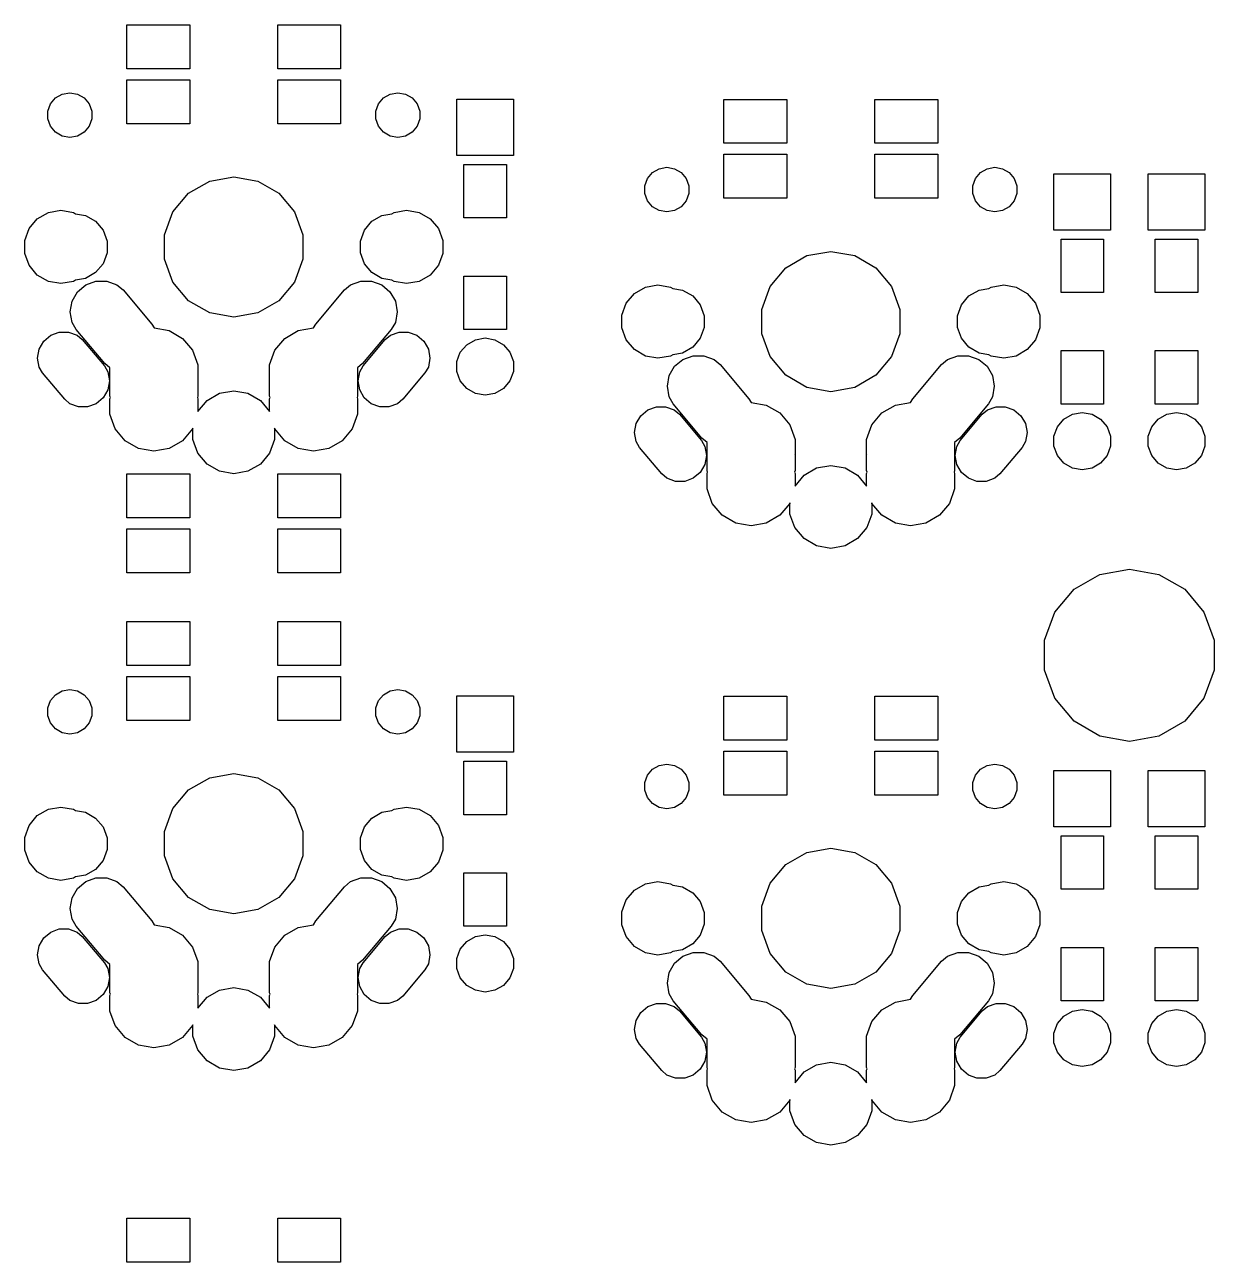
# Model space of a CAD drawing. Extents: x 61 to 194, y -144 to -63.
# Drawn here: x 120.35 to 158.2, y -102.33 to -62.92 of the extents above; entities that cross this region are included whole.
import ezdxf

# ---------------------------------------------------------------- set-up
doc = ezdxf.new("R2010")
doc.units = 0
doc.header["$MEASUREMENT"] = 0
doc.layers.add('BLACK', color=7, linetype='CONTINUOUS')

msp = doc.modelspace()

# ---------------------------------------------------------------- linework, layer by layer
at = {"layer": 'BLACK', "linetype": 'CONTINUOUS'}
for p, q in [((123.6, -64.325), (123.6, -62.925)), ((123.6, -62.925), (125.6, -62.925)), ((125.6, -62.925), (125.6, -64.325)), ((128.4, -64.325), (128.4, -62.925)), ((128.4, -62.925), (130.4, -62.925)), ((130.4, -62.925), (130.4, -64.325)), ((125.6, -64.325), (123.6, -64.325)), ((130.4, -64.325), (128.4, -64.325)), ((123.6, -66.075), (123.6, -64.675)), ((123.6, -64.675), (125.6, -64.675)), ((125.6, -64.675), (125.6, -66.075)), ((128.4, -66.075), (128.4, -64.675)), ((128.4, -64.675), (130.4, -64.675)), ((130.4, -64.675), (130.4, -66.075)), ((121.164, -65.4446), (121.323, -65.2555)), ((121.323, -65.2555), (121.537, -65.1321)), ((121.537, -65.1321), (121.78, -65.0892)), ((121.78, -65.0892), (122.023, -65.1321)), ((122.023, -65.1321), (122.237, -65.2555)), ((122.237, -65.2555), (122.396, -65.4446)), ((131.604, -65.4446), (131.763, -65.2555)), ((131.763, -65.2555), (131.977, -65.1321)), ((131.977, -65.1321), (132.22, -65.0892)), ((132.22, -65.0892), (132.463, -65.1321)), ((132.463, -65.1321), (132.677, -65.2555)), ((132.677, -65.2555), (132.836, -65.4446)), ((134.101, -67.0885), (134.101, -65.2915)), ((134.101, -65.2915), (135.898, -65.2915)), ((135.898, -65.2915), (135.898, -67.0885)), ((142.6, -66.7), (142.6, -65.3)), ((142.6, -65.3), (144.6, -65.3)), ((144.6, -65.3), (144.6, -66.7)), ((147.4, -66.7), (147.4, -65.3)), ((147.4, -65.3), (149.4, -65.3)), ((149.4, -65.3), (149.4, -66.7)), ((121.08, -65.6766), (121.164, -65.4446)), ((121.08, -65.9234), (121.08, -65.6766)), ((122.396, -65.4446), (122.48, -65.6766)), ((122.48, -65.6766), (122.48, -65.9234)), ((131.52, -65.6766), (131.604, -65.4446)), ((131.52, -65.9234), (131.52, -65.6766)), ((132.836, -65.4446), (132.92, -65.6766)), ((132.92, -65.6766), (132.92, -65.9234)), ((121.164, -66.1554), (121.08, -65.9234)), ((121.323, -66.3445), (121.164, -66.1554)), ((122.396, -66.1554), (122.237, -66.3445)), ((122.48, -65.9234), (122.396, -66.1554)), ((125.6, -66.075), (123.6, -66.075)), ((130.4, -66.075), (128.4, -66.075)), ((131.604, -66.1554), (131.52, -65.9234)), ((131.763, -66.3445), (131.604, -66.1554)), ((132.836, -66.1554), (132.677, -66.3445)), ((132.92, -65.9234), (132.836, -66.1554)), ((121.537, -66.4679), (121.323, -66.3445)), ((121.78, -66.5108), (121.537, -66.4679)), ((122.023, -66.4679), (121.78, -66.5108)), ((122.237, -66.3445), (122.023, -66.4679)), ((131.977, -66.4679), (131.763, -66.3445)), ((132.22, -66.5108), (131.977, -66.4679)), ((132.463, -66.4679), (132.22, -66.5108)), ((132.677, -66.3445), (132.463, -66.4679)), ((144.6, -66.7), (142.6, -66.7)), ((149.4, -66.7), (147.4, -66.7)), ((135.898, -67.0885), (134.101, -67.0885)), ((142.6, -68.45), (142.6, -67.05)), ((142.6, -67.05), (144.6, -67.05)), ((144.6, -67.05), (144.6, -68.45)), ((147.4, -68.45), (147.4, -67.05)), ((147.4, -67.05), (149.4, -67.05)), ((149.4, -67.05), (149.4, -68.45)), ((126.236, -67.9008), (127, -67.7661)), ((127, -67.7661), (127.764, -67.9008)), ((134.325, -69.075), (134.325, -67.375)), ((134.325, -67.375), (135.675, -67.375)), ((135.675, -67.375), (135.675, -69.075)), ((140.164, -67.8196), (140.323, -67.6305)), ((140.323, -67.6305), (140.537, -67.5071)), ((140.537, -67.5071), (140.78, -67.4642)), ((140.78, -67.4642), (141.023, -67.5071)), ((141.023, -67.5071), (141.237, -67.6305)), ((141.237, -67.6305), (141.396, -67.8196)), ((150.604, -67.8196), (150.763, -67.6305)), ((150.763, -67.6305), (150.977, -67.5071)), ((150.977, -67.5071), (151.22, -67.4642)), ((151.22, -67.4642), (151.463, -67.5071)), ((151.463, -67.5071), (151.677, -67.6305)), ((151.677, -67.6305), (151.836, -67.8196)), ((153.101, -69.4635), (153.101, -67.6665)), ((153.101, -67.6665), (154.898, -67.6665)), ((154.898, -67.6665), (154.898, -69.4635)), ((156.101, -69.4635), (156.101, -67.6665)), ((156.101, -67.6665), (157.898, -67.6665)), ((157.898, -67.6665), (157.898, -69.4635)), ((125.564, -68.2887), (126.236, -67.9008)), ((127.764, -67.9008), (128.436, -68.2887)), ((140.08, -68.0516), (140.164, -67.8196)), ((140.08, -68.2984), (140.08, -68.0516)), ((141.396, -67.8196), (141.48, -68.0516)), ((141.48, -68.0516), (141.48, -68.2984)), ((150.52, -68.0516), (150.604, -67.8196)), ((150.52, -68.2984), (150.52, -68.0516)), ((151.836, -67.8196), (151.92, -68.0516)), ((151.92, -68.0516), (151.92, -68.2984)), ((125.065, -68.883), (125.564, -68.2887)), ((128.436, -68.2887), (128.935, -68.883)), ((140.164, -68.5304), (140.08, -68.2984)), ((140.323, -68.7195), (140.164, -68.5304)), ((141.396, -68.5304), (141.237, -68.7195)), ((141.48, -68.2984), (141.396, -68.5304)), ((144.6, -68.45), (142.6, -68.45)), ((149.4, -68.45), (147.4, -68.45)), ((150.604, -68.5304), (150.52, -68.2984)), ((150.763, -68.7195), (150.604, -68.5304)), ((151.836, -68.5304), (151.677, -68.7195)), ((151.92, -68.2984), (151.836, -68.5304)), ((120.749, -69.1055), (121.101, -68.9027)), ((121.101, -68.9027), (121.5, -68.8323)), ((121.5, -68.8323), (121.899, -68.9027)), ((121.899, -68.9027), (121.968, -68.9423)), ((121.968, -68.9423), (122.285, -68.9981)), ((124.8, -69.6121), (125.065, -68.883)), ((128.935, -68.883), (129.2, -69.6121)), ((131.715, -68.9981), (132.032, -68.9423)), ((132.032, -68.9423), (132.101, -68.9027)), ((132.101, -68.9027), (132.5, -68.8323)), ((132.5, -68.8323), (132.899, -68.9027)), ((132.899, -68.9027), (133.251, -69.1055)), ((140.537, -68.8429), (140.323, -68.7195)), ((140.78, -68.8858), (140.537, -68.8429)), ((141.023, -68.8429), (140.78, -68.8858)), ((141.237, -68.7195), (141.023, -68.8429)), ((150.977, -68.8429), (150.763, -68.7195)), ((151.22, -68.8858), (150.977, -68.8429)), ((151.463, -68.8429), (151.22, -68.8858)), ((151.677, -68.7195), (151.463, -68.8429)), ((120.489, -69.4161), (120.749, -69.1055)), ((122.285, -68.9981), (122.605, -69.1832)), ((122.605, -69.1832), (122.843, -69.4669)), ((131.157, -69.4669), (131.395, -69.1832)), ((131.395, -69.1832), (131.715, -68.9981)), ((133.251, -69.1055), (133.511, -69.4161)), ((135.675, -69.075), (134.325, -69.075)), ((120.35, -69.7972), (120.489, -69.4161)), ((122.843, -69.4669), (122.97, -69.8149)), ((124.8, -70.3879), (124.8, -69.6121)), ((129.2, -69.6121), (129.2, -70.3879)), ((131.03, -69.8149), (131.157, -69.4669)), ((133.511, -69.4161), (133.65, -69.7972)), ((154.898, -69.4635), (153.101, -69.4635)), ((157.898, -69.4635), (156.101, -69.4635)), ((120.35, -70.2028), (120.35, -69.7972)), ((122.97, -69.8149), (122.97, -70.1851)), ((131.03, -70.1851), (131.03, -69.8149)), ((133.65, -69.7972), (133.65, -70.2028)), ((153.325, -71.45), (153.325, -69.75)), ((153.325, -69.75), (154.675, -69.75)), ((154.675, -69.75), (154.675, -71.45)), ((156.325, -71.45), (156.325, -69.75)), ((156.325, -69.75), (157.675, -69.75)), ((157.675, -69.75), (157.675, -71.45)), ((120.489, -70.5839), (120.35, -70.2028)), ((122.97, -70.1851), (122.843, -70.5331)), ((125.065, -71.117), (124.8, -70.3879)), ((129.2, -70.3879), (128.935, -71.117)), ((131.157, -70.5331), (131.03, -70.1851)), ((133.65, -70.2028), (133.511, -70.5839)), ((144.564, -70.6637), (145.236, -70.2758)), ((145.236, -70.2758), (146, -70.1411)), ((146, -70.1411), (146.764, -70.2758)), ((146.764, -70.2758), (147.436, -70.6637)), ((120.749, -70.8945), (120.489, -70.5839)), ((121.101, -71.0973), (120.749, -70.8945)), ((122.605, -70.8168), (122.285, -71.0019)), ((122.843, -70.5331), (122.605, -70.8168)), ((131.395, -70.8168), (131.157, -70.5331)), ((131.715, -71.0019), (131.395, -70.8168)), ((133.251, -70.8945), (132.899, -71.0973)), ((133.511, -70.5839), (133.251, -70.8945)), ((144.065, -71.258), (144.564, -70.6637)), ((147.436, -70.6637), (147.935, -71.258)), ((121.5, -71.1677), (121.101, -71.0973)), ((121.899, -71.0973), (121.5, -71.1677)), ((121.968, -71.0577), (121.899, -71.0973)), ((122.285, -71.0019), (121.968, -71.0577)), ((122.03, -71.4248), (122.293, -71.2038)), ((122.293, -71.2038), (122.616, -71.0862)), ((122.616, -71.0862), (122.96, -71.0862)), ((122.96, -71.0862), (123.283, -71.2038)), ((123.283, -71.2038), (123.48, -71.3692)), ((125.564, -71.7113), (125.065, -71.117)), ((128.935, -71.117), (128.436, -71.7113)), ((130.52, -71.3692), (130.717, -71.2038)), ((130.717, -71.2038), (131.04, -71.0862)), ((131.04, -71.0862), (131.384, -71.0862)), ((131.384, -71.0862), (131.707, -71.2038)), ((131.707, -71.2038), (131.97, -71.4248)), ((132.032, -71.0577), (131.715, -71.0019)), ((132.101, -71.0973), (132.032, -71.0577)), ((132.5, -71.1677), (132.101, -71.0973)), ((132.899, -71.0973), (132.5, -71.1677)), ((134.325, -72.625), (134.325, -70.925)), ((134.325, -70.925), (135.675, -70.925)), ((135.675, -70.925), (135.675, -72.625)), ((139.749, -71.4805), (140.101, -71.2777)), ((140.101, -71.2777), (140.5, -71.2073)), ((140.5, -71.2073), (140.899, -71.2777)), ((140.899, -71.2777), (140.968, -71.3173)), ((143.8, -71.9871), (144.065, -71.258)), ((147.935, -71.258), (148.2, -71.9871)), ((151.032, -71.3173), (151.101, -71.2777)), ((151.101, -71.2777), (151.5, -71.2073)), ((151.5, -71.2073), (151.899, -71.2777)), ((151.899, -71.2777), (152.251, -71.4805)), ((121.858, -71.7226), (122.03, -71.4248)), ((123.48, -71.3692), (124.393, -72.4574)), ((129.607, -72.4574), (130.52, -71.3692)), ((131.97, -71.4248), (132.142, -71.7226)), ((139.489, -71.7911), (139.749, -71.4805)), ((140.968, -71.3173), (141.285, -71.3731)), ((141.285, -71.3731), (141.605, -71.5582)), ((141.605, -71.5582), (141.843, -71.8419)), ((150.157, -71.8419), (150.395, -71.5582)), ((150.395, -71.5582), (150.715, -71.3731)), ((150.715, -71.3731), (151.032, -71.3173)), ((152.251, -71.4805), (152.511, -71.7911)), ((154.675, -71.45), (153.325, -71.45)), ((157.675, -71.45), (156.325, -71.45)), ((121.798, -72.0612), (121.858, -71.7226)), ((121.858, -72.3998), (121.798, -72.0612)), ((126.236, -72.0992), (125.564, -71.7113)), ((127, -72.2339), (126.236, -72.0992)), ((127.764, -72.0992), (127, -72.2339)), ((128.436, -71.7113), (127.764, -72.0992)), ((132.142, -71.7226), (132.202, -72.0612)), ((132.202, -72.0612), (132.142, -72.3998)), ((139.35, -72.1722), (139.489, -71.7911)), ((141.843, -71.8419), (141.97, -72.1899)), ((143.8, -72.7629), (143.8, -71.9871)), ((148.2, -71.9871), (148.2, -72.7629)), ((150.03, -72.1899), (150.157, -71.8419)), ((152.511, -71.7911), (152.65, -72.1722)), ((121.987, -72.6226), (121.858, -72.3998)), ((124.393, -72.4574), (124.464, -72.5791)), ((129.536, -72.5791), (129.607, -72.4574)), ((132.142, -72.3998), (132.013, -72.6226)), ((139.35, -72.5778), (139.35, -72.1722)), ((141.97, -72.1899), (141.97, -72.5601)), ((150.03, -72.5601), (150.03, -72.1899)), ((152.65, -72.1722), (152.65, -72.5778)), ((120.953, -72.9976), (121.176, -72.8106)), ((121.176, -72.8106), (121.449, -72.7111)), ((121.449, -72.7111), (121.74, -72.7111)), ((121.74, -72.7111), (122.014, -72.8106)), ((122.9, -73.7108), (121.987, -72.6226)), ((122.014, -72.8106), (122.18, -72.9505)), ((124.464, -72.5791), (124.946, -72.6641)), ((124.946, -72.6641), (125.374, -72.911)), ((128.626, -72.911), (129.054, -72.6641)), ((129.054, -72.6641), (129.536, -72.5791)), ((132.013, -72.6226), (131.1, -73.7108)), ((131.82, -72.9505), (131.986, -72.8106)), ((131.986, -72.8106), (132.26, -72.7111)), ((132.26, -72.7111), (132.551, -72.7111)), ((132.551, -72.7111), (132.824, -72.8106)), ((132.824, -72.8106), (133.047, -72.9976)), ((135.675, -72.625), (134.325, -72.625)), ((139.489, -72.9589), (139.35, -72.5778)), ((141.97, -72.5601), (141.843, -72.9081)), ((144.065, -73.492), (143.8, -72.7629)), ((148.2, -72.7629), (147.935, -73.492)), ((150.157, -72.9081), (150.03, -72.5601)), ((152.65, -72.5778), (152.511, -72.9589)), ((120.757, -73.5361), (120.807, -73.2496)), ((120.807, -73.2496), (120.953, -72.9976)), ((122.18, -72.9505), (122.884, -73.7889)), ((125.374, -72.911), (125.691, -73.2892)), ((128.309, -73.2892), (128.626, -72.911)), ((131.116, -73.7889), (131.82, -72.9505)), ((133.047, -72.9976), (133.193, -73.2496)), ((133.193, -73.2496), (133.243, -73.5361)), ((134.21, -73.3538), (134.414, -73.1111)), ((134.414, -73.1111), (134.688, -72.9527)), ((134.688, -72.9527), (135, -72.8976)), ((135, -72.8976), (135.312, -72.9527)), ((135.312, -72.9527), (135.586, -73.1111)), ((135.586, -73.1111), (135.79, -73.3538)), ((139.749, -73.2695), (139.489, -72.9589)), ((140.101, -73.4723), (139.749, -73.2695)), ((141.605, -73.1918), (141.285, -73.3769)), ((141.843, -72.9081), (141.605, -73.1918)), ((150.395, -73.1918), (150.157, -72.9081)), ((150.715, -73.3769), (150.395, -73.1918)), ((152.251, -73.2695), (151.899, -73.4723)), ((152.511, -72.9589), (152.251, -73.2695)), ((120.807, -73.8226), (120.757, -73.5361)), ((125.691, -73.2892), (125.86, -73.7531)), ((128.14, -73.7531), (128.309, -73.2892)), ((133.243, -73.5361), (133.193, -73.8226)), ((134.101, -73.6516), (134.21, -73.3538)), ((134.101, -73.9684), (134.101, -73.6516)), ((135.79, -73.3538), (135.898, -73.6516)), ((135.898, -73.6516), (135.898, -73.9684)), ((140.5, -73.5427), (140.101, -73.4723)), ((140.899, -73.4723), (140.5, -73.5427)), ((140.968, -73.4327), (140.899, -73.4723)), ((141.285, -73.3769), (140.968, -73.4327)), ((141.03, -73.7998), (141.293, -73.5788)), ((141.293, -73.5788), (141.616, -73.4612)), ((141.616, -73.4612), (141.96, -73.4612)), ((141.96, -73.4612), (142.283, -73.5788)), ((142.283, -73.5788), (142.48, -73.7442)), ((144.564, -74.0863), (144.065, -73.492)), ((147.935, -73.492), (147.436, -74.0863)), ((149.52, -73.7442), (149.717, -73.5788)), ((149.717, -73.5788), (150.04, -73.4612)), ((150.04, -73.4612), (150.384, -73.4612)), ((150.384, -73.4612), (150.707, -73.5788)), ((150.707, -73.5788), (150.97, -73.7998)), ((151.032, -73.4327), (150.715, -73.3769)), ((151.101, -73.4723), (151.032, -73.4327)), ((151.5, -73.5427), (151.101, -73.4723)), ((151.899, -73.4723), (151.5, -73.5427)), ((153.325, -75), (153.325, -73.3)), ((153.325, -73.3), (154.675, -73.3)), ((154.675, -73.3), (154.675, -75)), ((156.325, -75), (156.325, -73.3)), ((156.325, -73.3), (157.675, -73.3)), ((157.675, -73.3), (157.675, -75)), ((120.916, -74.0111), (120.807, -73.8226)), ((121.62, -74.8495), (120.916, -74.0111)), ((122.884, -73.7889), (122.993, -73.9774)), ((123.06, -73.8454), (122.9, -73.7108)), ((122.993, -73.9774), (123.043, -74.2639)), ((123.06, -74.2469), (123.06, -73.8454)), ((125.86, -73.7531), (125.86, -74.2469)), ((128.14, -74.2469), (128.14, -73.7531)), ((131.1, -73.7108), (130.94, -73.8454)), ((130.94, -73.8454), (130.94, -74.2469)), ((130.957, -74.2639), (131.007, -73.9774)), ((131.007, -73.9774), (131.116, -73.7889)), ((133.084, -74.0111), (132.38, -74.8495)), ((133.193, -73.8226), (133.084, -74.0111)), ((134.21, -74.2662), (134.101, -73.9684)), ((135.898, -73.9684), (135.79, -74.2662)), ((140.858, -74.0976), (141.03, -73.7998)), ((142.48, -73.7442), (143.393, -74.8324)), ((148.607, -74.8324), (149.52, -73.7442)), ((150.97, -73.7998), (151.142, -74.0976)), ((123.043, -74.2639), (122.993, -74.5504)), ((123.061, -74.25), (123.06, -74.2469)), ((123.06, -74.2531), (123.061, -74.25)), ((123.06, -74.7469), (123.06, -74.2531)), ((125.86, -74.2469), (125.859, -74.25)), ((125.859, -74.25), (125.86, -74.2531)), ((125.86, -74.2531), (125.86, -74.7469)), ((128.141, -74.25), (128.14, -74.2469)), ((128.14, -74.2531), (128.141, -74.25)), ((128.14, -74.7469), (128.14, -74.2531)), ((130.94, -74.2469), (130.939, -74.25)), ((130.939, -74.25), (130.94, -74.2531)), ((130.94, -74.2531), (130.94, -74.7469)), ((131.007, -74.5504), (130.957, -74.2639)), ((134.414, -74.5089), (134.21, -74.2662)), ((135.79, -74.2662), (135.586, -74.5089)), ((140.798, -74.4362), (140.858, -74.0976)), ((140.858, -74.7748), (140.798, -74.4362)), ((145.236, -74.4742), (144.564, -74.0863)), ((147.436, -74.0863), (146.764, -74.4742)), ((151.142, -74.0976), (151.202, -74.4362)), ((151.202, -74.4362), (151.142, -74.7748)), ((121.786, -74.9894), (121.62, -74.8495)), ((122.847, -74.8023), (122.624, -74.9894)), ((122.993, -74.5504), (122.847, -74.8023)), ((123.076, -74.79), (123.06, -74.7469)), ((123.06, -74.8331), (123.076, -74.79)), ((123.06, -75.3269), (123.06, -74.8331)), ((125.86, -74.7469), (125.844, -74.79)), ((125.844, -74.79), (125.86, -74.8331)), ((125.86, -74.8331), (125.86, -75.2362)), ((126.151, -74.8888), (126.549, -74.6596)), ((126.549, -74.6596), (127, -74.5799)), ((127, -74.5799), (127.451, -74.6596)), ((127.451, -74.6596), (127.849, -74.8888)), ((128.156, -74.79), (128.14, -74.7469)), ((128.14, -74.8331), (128.156, -74.79)), ((128.14, -75.2362), (128.14, -74.8331)), ((130.94, -74.7469), (130.924, -74.79)), ((130.924, -74.79), (130.94, -74.8331)), ((130.94, -74.8331), (130.94, -75.3269)), ((131.153, -74.8023), (131.007, -74.5504)), ((131.376, -74.9894), (131.153, -74.8023)), ((132.38, -74.8495), (132.214, -74.9894)), ((134.688, -74.6673), (134.414, -74.5089)), ((135, -74.7224), (134.688, -74.6673)), ((135.312, -74.6673), (135, -74.7224)), ((135.586, -74.5089), (135.312, -74.6673)), ((140.987, -74.9976), (140.858, -74.7748)), ((143.393, -74.8324), (143.464, -74.9541)), ((146, -74.6089), (145.236, -74.4742)), ((146.764, -74.4742), (146, -74.6089)), ((148.536, -74.9541), (148.607, -74.8324)), ((151.142, -74.7748), (151.013, -74.9976)), ((122.06, -75.0889), (121.786, -74.9894)), ((122.351, -75.0889), (122.06, -75.0889)), ((122.624, -74.9894), (122.351, -75.0889)), ((125.86, -75.2362), (126.151, -74.8888)), ((127.849, -74.8888), (128.14, -75.2362)), ((131.649, -75.0889), (131.376, -74.9894)), ((131.94, -75.0889), (131.649, -75.0889)), ((132.214, -74.9894), (131.94, -75.0889)), ((139.953, -75.3726), (140.176, -75.1856)), ((140.176, -75.1856), (140.449, -75.0861)), ((140.449, -75.0861), (140.74, -75.0861)), ((140.74, -75.0861), (141.014, -75.1856)), ((141.9, -76.0858), (140.987, -74.9976)), ((141.014, -75.1856), (141.18, -75.3255)), ((143.464, -74.9541), (143.946, -75.0391)), ((143.946, -75.0391), (144.374, -75.286)), ((147.626, -75.286), (148.054, -75.0391)), ((148.054, -75.0391), (148.536, -74.9541)), ((151.013, -74.9976), (150.1, -76.0858)), ((150.82, -75.3255), (150.986, -75.1856)), ((150.986, -75.1856), (151.26, -75.0861)), ((151.26, -75.0861), (151.551, -75.0861)), ((151.551, -75.0861), (151.824, -75.1856)), ((151.824, -75.1856), (152.047, -75.3726)), ((154.675, -75), (153.325, -75)), ((157.675, -75), (156.325, -75)), ((123.229, -75.7908), (123.06, -75.3269)), ((130.94, -75.3269), (130.771, -75.7908)), ((139.757, -75.9111), (139.807, -75.6246)), ((139.807, -75.6246), (139.953, -75.3726)), ((141.18, -75.3255), (141.884, -76.1639)), ((144.374, -75.286), (144.691, -75.6642)), ((147.309, -75.6642), (147.626, -75.286)), ((150.116, -76.1639), (150.82, -75.3255)), ((152.047, -75.3726), (152.193, -75.6246)), ((152.193, -75.6246), (152.243, -75.9111)), ((153.21, -75.7288), (153.414, -75.4861)), ((153.414, -75.4861), (153.688, -75.3277)), ((153.688, -75.3277), (154, -75.2726)), ((154, -75.2726), (154.312, -75.3277)), ((154.312, -75.3277), (154.586, -75.4861)), ((154.586, -75.4861), (154.79, -75.7288)), ((156.21, -75.7288), (156.414, -75.4861)), ((156.414, -75.4861), (156.688, -75.3277)), ((156.688, -75.3277), (157, -75.2726)), ((157, -75.2726), (157.312, -75.3277)), ((157.312, -75.3277), (157.586, -75.4861)), ((157.586, -75.4861), (157.79, -75.7288)), ((123.546, -76.169), (123.229, -75.7908)), ((125.691, -75.7908), (125.374, -76.169)), ((125.7, -75.7665), (125.691, -75.7908)), ((125.7, -76.1292), (125.7, -75.7665)), ((128.309, -75.7908), (128.3, -75.7665)), ((128.3, -75.7665), (128.3, -76.1292)), ((128.626, -76.169), (128.309, -75.7908)), ((130.771, -75.7908), (130.454, -76.169)), ((139.807, -76.1976), (139.757, -75.9111)), ((144.691, -75.6642), (144.86, -76.1281)), ((147.14, -76.1281), (147.309, -75.6642)), ((152.243, -75.9111), (152.193, -76.1976)), ((153.101, -76.0266), (153.21, -75.7288)), ((153.101, -76.3434), (153.101, -76.0266)), ((154.79, -75.7288), (154.898, -76.0266)), ((154.898, -76.0266), (154.898, -76.3434)), ((156.101, -76.0266), (156.21, -75.7288)), ((156.101, -76.3434), (156.101, -76.0266)), ((157.79, -75.7288), (157.898, -76.0266)), ((157.898, -76.0266), (157.898, -76.3434)), ((123.974, -76.4159), (123.546, -76.169)), ((124.46, -76.5016), (123.974, -76.4159)), ((124.946, -76.4159), (124.46, -76.5016)), ((125.374, -76.169), (124.946, -76.4159)), ((125.857, -76.56), (125.7, -76.1292)), ((128.3, -76.1292), (128.143, -76.56)), ((129.054, -76.4159), (128.626, -76.169)), ((129.54, -76.5016), (129.054, -76.4159)), ((130.026, -76.4159), (129.54, -76.5016)), ((130.454, -76.169), (130.026, -76.4159)), ((139.916, -76.3861), (139.807, -76.1976)), ((140.62, -77.2245), (139.916, -76.3861)), ((141.884, -76.1639), (141.993, -76.3524)), ((142.06, -76.2204), (141.9, -76.0858)), ((141.993, -76.3524), (142.043, -76.6389)), ((142.06, -76.6219), (142.06, -76.2204)), ((144.86, -76.1281), (144.86, -76.6219)), ((147.14, -76.6219), (147.14, -76.1281)), ((150.1, -76.0858), (149.94, -76.2204)), ((149.94, -76.2204), (149.94, -76.6219)), ((149.957, -76.6389), (150.007, -76.3524)), ((150.007, -76.3524), (150.116, -76.1639)), ((152.084, -76.3861), (151.38, -77.2245)), ((152.193, -76.1976), (152.084, -76.3861)), ((153.21, -76.6412), (153.101, -76.3434)), ((154.898, -76.3434), (154.79, -76.6412)), ((156.21, -76.6412), (156.101, -76.3434)), ((157.898, -76.3434), (157.79, -76.6412)), ((126.151, -76.9112), (125.857, -76.56)), ((128.143, -76.56), (127.849, -76.9112)), ((142.043, -76.6389), (141.993, -76.9254)), ((142.061, -76.625), (142.06, -76.6219)), ((142.06, -76.6281), (142.061, -76.625)), ((142.06, -77.1219), (142.06, -76.6281)), ((144.86, -76.6219), (144.859, -76.625)), ((144.859, -76.625), (144.86, -76.6281)), ((144.86, -76.6281), (144.86, -77.1219)), ((147.141, -76.625), (147.14, -76.6219)), ((147.14, -76.6281), (147.141, -76.625)), ((147.14, -77.1219), (147.14, -76.6281)), ((149.94, -76.6219), (149.939, -76.625)), ((149.939, -76.625), (149.94, -76.6281)), ((149.94, -76.6281), (149.94, -77.1219)), ((150.007, -76.9254), (149.957, -76.6389)), ((153.414, -76.8839), (153.21, -76.6412)), ((154.79, -76.6412), (154.586, -76.8839)), ((156.414, -76.8839), (156.21, -76.6412)), ((157.79, -76.6412), (157.586, -76.8839)), ((126.549, -77.1404), (126.151, -76.9112)), ((127, -77.2201), (126.549, -77.1404)), ((127.451, -77.1404), (127, -77.2201)), ((127.849, -76.9112), (127.451, -77.1404)), ((141.847, -77.1773), (141.624, -77.3644)), ((141.993, -76.9254), (141.847, -77.1773)), ((142.076, -77.165), (142.06, -77.1219)), ((142.06, -77.2081), (142.076, -77.165)), ((142.06, -77.7019), (142.06, -77.2081)), ((144.86, -77.1219), (144.844, -77.165)), ((144.844, -77.165), (144.86, -77.2081)), ((144.86, -77.2081), (144.86, -77.6112)), ((145.151, -77.2638), (145.549, -77.0346)), ((145.549, -77.0346), (146, -76.9549)), ((146, -76.9549), (146.451, -77.0346)), ((146.451, -77.0346), (146.849, -77.2638)), ((147.156, -77.165), (147.14, -77.1219)), ((147.14, -77.2081), (147.156, -77.165)), ((147.14, -77.6112), (147.14, -77.2081)), ((149.94, -77.1219), (149.924, -77.165)), ((149.924, -77.165), (149.94, -77.2081)), ((149.94, -77.2081), (149.94, -77.7019)), ((150.153, -77.1773), (150.007, -76.9254)), ((150.376, -77.3644), (150.153, -77.1773)), ((153.688, -77.0423), (153.414, -76.8839)), ((154, -77.0974), (153.688, -77.0423)), ((154.312, -77.0423), (154, -77.0974)), ((154.586, -76.8839), (154.312, -77.0423)), ((156.688, -77.0423), (156.414, -76.8839)), ((157, -77.0974), (156.688, -77.0423)), ((157.312, -77.0423), (157, -77.0974)), ((157.586, -76.8839), (157.312, -77.0423)), ((123.6, -78.625), (123.6, -77.225)), ((123.6, -77.225), (125.6, -77.225)), ((125.6, -77.225), (125.6, -78.625)), ((128.4, -78.625), (128.4, -77.225)), ((128.4, -77.225), (130.4, -77.225)), ((130.4, -77.225), (130.4, -78.625)), ((140.786, -77.3644), (140.62, -77.2245)), ((141.06, -77.4639), (140.786, -77.3644)), ((141.351, -77.4639), (141.06, -77.4639)), ((141.624, -77.3644), (141.351, -77.4639)), ((144.86, -77.6112), (145.151, -77.2638)), ((146.849, -77.2638), (147.14, -77.6112)), ((150.649, -77.4639), (150.376, -77.3644)), ((150.94, -77.4639), (150.649, -77.4639)), ((151.214, -77.3644), (150.94, -77.4639)), ((151.38, -77.2245), (151.214, -77.3644)), ((142.229, -78.1658), (142.06, -77.7019)), ((149.94, -77.7019), (149.771, -78.1658)), ((142.546, -78.544), (142.229, -78.1658)), ((144.691, -78.1658), (144.374, -78.544)), ((144.7, -78.1415), (144.691, -78.1658)), ((144.7, -78.5042), (144.7, -78.1415)), ((147.309, -78.1658), (147.3, -78.1415)), ((147.3, -78.1415), (147.3, -78.5042)), ((147.626, -78.544), (147.309, -78.1658)), ((149.771, -78.1658), (149.454, -78.544)), ((125.6, -78.625), (123.6, -78.625)), ((130.4, -78.625), (128.4, -78.625)), ((142.974, -78.7909), (142.546, -78.544)), ((143.46, -78.8766), (142.974, -78.7909)), ((143.946, -78.7909), (143.46, -78.8766)), ((144.374, -78.544), (143.946, -78.7909)), ((144.857, -78.935), (144.7, -78.5042)), ((147.3, -78.5042), (147.143, -78.935)), ((148.054, -78.7909), (147.626, -78.544)), ((148.54, -78.8766), (148.054, -78.7909)), ((149.026, -78.7909), (148.54, -78.8766)), ((149.454, -78.544), (149.026, -78.7909)), ((123.6, -80.375), (123.6, -78.975)), ((123.6, -78.975), (125.6, -78.975)), ((125.6, -78.975), (125.6, -80.375)), ((128.4, -80.375), (128.4, -78.975)), ((128.4, -78.975), (130.4, -78.975)), ((130.4, -78.975), (130.4, -80.375)), ((145.151, -79.2862), (144.857, -78.935)), ((147.143, -78.935), (146.849, -79.2862)), ((145.549, -79.5154), (145.151, -79.2862)), ((146, -79.5951), (145.549, -79.5154)), ((146.451, -79.5154), (146, -79.5951)), ((146.849, -79.2862), (146.451, -79.5154)), ((125.6, -80.375), (123.6, -80.375)), ((130.4, -80.375), (128.4, -80.375)), ((154.562, -80.4237), (155.5, -80.2583)), ((155.5, -80.2583), (156.438, -80.4237)), ((153.738, -80.8998), (154.562, -80.4237)), ((156.438, -80.4237), (157.262, -80.8998)), ((153.126, -81.6292), (153.738, -80.8998)), ((157.262, -80.8998), (157.874, -81.6292)), ((123.6, -83.325), (123.6, -81.925)), ((123.6, -81.925), (125.6, -81.925)), ((125.6, -81.925), (125.6, -83.325)), ((128.4, -83.325), (128.4, -81.925)), ((128.4, -81.925), (130.4, -81.925)), ((130.4, -81.925), (130.4, -83.325)), ((152.8, -82.5239), (153.126, -81.6292)), ((157.874, -81.6292), (158.2, -82.5239)), ((152.8, -83.4761), (152.8, -82.5239)), ((158.2, -82.5239), (158.2, -83.4761)), ((125.6, -83.325), (123.6, -83.325)), ((130.4, -83.325), (128.4, -83.325)), ((153.126, -84.3708), (152.8, -83.4761)), ((158.2, -83.4761), (157.874, -84.3708)), ((123.6, -85.075), (123.6, -83.675)), ((123.6, -83.675), (125.6, -83.675)), ((125.6, -83.675), (125.6, -85.075)), ((128.4, -85.075), (128.4, -83.675)), ((128.4, -83.675), (130.4, -83.675)), ((130.4, -83.675), (130.4, -85.075)), ((121.164, -84.4446), (121.323, -84.2555)), ((121.323, -84.2555), (121.537, -84.1321)), ((121.537, -84.1321), (121.78, -84.0892)), ((121.78, -84.0892), (122.023, -84.1321)), ((122.023, -84.1321), (122.237, -84.2555)), ((122.237, -84.2555), (122.396, -84.4446)), ((131.604, -84.4446), (131.763, -84.2555)), ((131.763, -84.2555), (131.977, -84.1321)), ((131.977, -84.1321), (132.22, -84.0892)), ((132.22, -84.0892), (132.463, -84.1321)), ((132.463, -84.1321), (132.677, -84.2555)), ((132.677, -84.2555), (132.836, -84.4446)), ((134.101, -86.0885), (134.101, -84.2915)), ((134.101, -84.2915), (135.898, -84.2915)), ((135.898, -84.2915), (135.898, -86.0885)), ((142.6, -85.7), (142.6, -84.3)), ((142.6, -84.3), (144.6, -84.3)), ((144.6, -84.3), (144.6, -85.7)), ((147.4, -85.7), (147.4, -84.3)), ((147.4, -84.3), (149.4, -84.3)), ((149.4, -84.3), (149.4, -85.7)), ((121.08, -84.6766), (121.164, -84.4446)), ((121.08, -84.9234), (121.08, -84.6766)), ((122.396, -84.4446), (122.48, -84.6766)), ((122.48, -84.6766), (122.48, -84.9234)), ((131.52, -84.6766), (131.604, -84.4446)), ((131.52, -84.9234), (131.52, -84.6766)), ((132.836, -84.4446), (132.92, -84.6766)), ((132.92, -84.6766), (132.92, -84.9234)), ((153.738, -85.1002), (153.126, -84.3708)), ((157.874, -84.3708), (157.262, -85.1002)), ((121.164, -85.1554), (121.08, -84.9234)), ((122.48, -84.9234), (122.396, -85.1554)), ((125.6, -85.075), (123.6, -85.075)), ((130.4, -85.075), (128.4, -85.075)), ((131.604, -85.1554), (131.52, -84.9234)), ((132.92, -84.9234), (132.836, -85.1554)), ((154.562, -85.5763), (153.738, -85.1002)), ((157.262, -85.1002), (156.438, -85.5763)), ((121.323, -85.3445), (121.164, -85.1554)), ((121.537, -85.4679), (121.323, -85.3445)), ((121.78, -85.5108), (121.537, -85.4679)), ((122.023, -85.4679), (121.78, -85.5108)), ((122.237, -85.3445), (122.023, -85.4679)), ((122.396, -85.1554), (122.237, -85.3445)), ((131.763, -85.3445), (131.604, -85.1554)), ((131.977, -85.4679), (131.763, -85.3445)), ((132.22, -85.5108), (131.977, -85.4679)), ((132.463, -85.4679), (132.22, -85.5108)), ((132.677, -85.3445), (132.463, -85.4679)), ((132.836, -85.1554), (132.677, -85.3445)), ((144.6, -85.7), (142.6, -85.7)), ((149.4, -85.7), (147.4, -85.7)), ((155.5, -85.7417), (154.562, -85.5763)), ((156.438, -85.5763), (155.5, -85.7417)), ((135.898, -86.0885), (134.101, -86.0885)), ((142.6, -87.45), (142.6, -86.05)), ((142.6, -86.05), (144.6, -86.05)), ((144.6, -86.05), (144.6, -87.45)), ((147.4, -87.45), (147.4, -86.05)), ((147.4, -86.05), (149.4, -86.05)), ((149.4, -86.05), (149.4, -87.45)), ((134.325, -88.075), (134.325, -86.375)), ((134.325, -86.375), (135.675, -86.375)), ((135.675, -86.375), (135.675, -88.075)), ((140.164, -86.8196), (140.323, -86.6305)), ((140.323, -86.6305), (140.537, -86.5071)), ((140.537, -86.5071), (140.78, -86.4642)), ((140.78, -86.4642), (141.023, -86.5071)), ((141.023, -86.5071), (141.237, -86.6305)), ((141.237, -86.6305), (141.396, -86.8196)), ((150.604, -86.8196), (150.763, -86.6305)), ((150.763, -86.6305), (150.977, -86.5071)), ((150.977, -86.5071), (151.22, -86.4642)), ((151.22, -86.4642), (151.463, -86.5071)), ((151.463, -86.5071), (151.677, -86.6305)), ((151.677, -86.6305), (151.836, -86.8196)), ((153.101, -88.4635), (153.101, -86.6665)), ((153.101, -86.6665), (154.898, -86.6665)), ((154.898, -86.6665), (154.898, -88.4635)), ((156.101, -88.4635), (156.101, -86.6665)), ((156.101, -86.6665), (157.898, -86.6665)), ((157.898, -86.6665), (157.898, -88.4635)), ((125.564, -87.2887), (126.236, -86.9008)), ((126.236, -86.9008), (127, -86.7661)), ((127, -86.7661), (127.764, -86.9008)), ((127.764, -86.9008), (128.436, -87.2887)), ((140.08, -87.0516), (140.164, -86.8196)), ((140.08, -87.2984), (140.08, -87.0516)), ((141.396, -86.8196), (141.48, -87.0516)), ((141.48, -87.0516), (141.48, -87.2984)), ((150.52, -87.0516), (150.604, -86.8196)), ((150.52, -87.2984), (150.52, -87.0516)), ((151.836, -86.8196), (151.92, -87.0516)), ((151.92, -87.0516), (151.92, -87.2984)), ((125.065, -87.883), (125.564, -87.2887)), ((128.436, -87.2887), (128.935, -87.883)), ((140.164, -87.5304), (140.08, -87.2984)), ((141.48, -87.2984), (141.396, -87.5304)), ((144.6, -87.45), (142.6, -87.45)), ((149.4, -87.45), (147.4, -87.45)), ((150.604, -87.5304), (150.52, -87.2984)), ((151.92, -87.2984), (151.836, -87.5304)), ((121.101, -87.9027), (121.5, -87.8323)), ((121.5, -87.8323), (121.899, -87.9027)), ((132.101, -87.9027), (132.5, -87.8323)), ((132.5, -87.8323), (132.899, -87.9027)), ((140.323, -87.7195), (140.164, -87.5304)), ((140.537, -87.8429), (140.323, -87.7195)), ((140.78, -87.8858), (140.537, -87.8429)), ((141.023, -87.8429), (140.78, -87.8858)), ((141.237, -87.7195), (141.023, -87.8429)), ((141.396, -87.5304), (141.237, -87.7195)), ((150.763, -87.7195), (150.604, -87.5304)), ((150.977, -87.8429), (150.763, -87.7195)), ((151.22, -87.8858), (150.977, -87.8429)), ((151.463, -87.8429), (151.22, -87.8858)), ((151.677, -87.7195), (151.463, -87.8429)), ((151.836, -87.5304), (151.677, -87.7195)), ((120.489, -88.4161), (120.749, -88.1055)), ((120.749, -88.1055), (121.101, -87.9027)), ((121.899, -87.9027), (121.968, -87.9423)), ((121.968, -87.9423), (122.285, -87.9981)), ((122.285, -87.9981), (122.605, -88.1832)), ((122.605, -88.1832), (122.843, -88.4669)), ((124.8, -88.6121), (125.065, -87.883)), ((128.935, -87.883), (129.2, -88.6121)), ((131.157, -88.4669), (131.395, -88.1832)), ((131.395, -88.1832), (131.715, -87.9981)), ((131.715, -87.9981), (132.032, -87.9423)), ((132.032, -87.9423), (132.101, -87.9027)), ((132.899, -87.9027), (133.251, -88.1055)), ((133.251, -88.1055), (133.511, -88.4161)), ((135.675, -88.075), (134.325, -88.075)), ((120.35, -88.7972), (120.489, -88.4161)), ((122.843, -88.4669), (122.97, -88.8149)), ((124.8, -89.3879), (124.8, -88.6121)), ((129.2, -88.6121), (129.2, -89.3879)), ((131.03, -88.8149), (131.157, -88.4669)), ((133.511, -88.4161), (133.65, -88.7972)), ((154.898, -88.4635), (153.101, -88.4635)), ((157.898, -88.4635), (156.101, -88.4635)), ((120.35, -89.2028), (120.35, -88.7972)), ((122.97, -88.8149), (122.97, -89.1851)), ((131.03, -89.1851), (131.03, -88.8149)), ((133.65, -88.7972), (133.65, -89.2028)), ((153.325, -90.45), (153.325, -88.75)), ((153.325, -88.75), (154.675, -88.75)), ((154.675, -88.75), (154.675, -90.45)), ((156.325, -90.45), (156.325, -88.75)), ((156.325, -88.75), (157.675, -88.75)), ((157.675, -88.75), (157.675, -90.45)), ((120.489, -89.5839), (120.35, -89.2028)), ((122.97, -89.1851), (122.843, -89.5331)), ((125.065, -90.117), (124.8, -89.3879)), ((129.2, -89.3879), (128.935, -90.117)), ((131.157, -89.5331), (131.03, -89.1851)), ((133.65, -89.2028), (133.511, -89.5839)), ((144.564, -89.6637), (145.236, -89.2758)), ((145.236, -89.2758), (146, -89.1411)), ((146, -89.1411), (146.764, -89.2758)), ((146.764, -89.2758), (147.436, -89.6637)), ((120.749, -89.8945), (120.489, -89.5839)), ((122.605, -89.8168), (122.285, -90.0019)), ((122.843, -89.5331), (122.605, -89.8168)), ((131.395, -89.8168), (131.157, -89.5331)), ((131.715, -90.0019), (131.395, -89.8168)), ((133.511, -89.5839), (133.251, -89.8945)), ((144.065, -90.258), (144.564, -89.6637)), ((147.436, -89.6637), (147.935, -90.258)), ((121.101, -90.0973), (120.749, -89.8945)), ((121.5, -90.1677), (121.101, -90.0973)), ((121.899, -90.0973), (121.5, -90.1677)), ((121.968, -90.0577), (121.899, -90.0973)), ((122.285, -90.0019), (121.968, -90.0577)), ((122.03, -90.4248), (122.293, -90.2038)), ((122.293, -90.2038), (122.616, -90.0862)), ((122.616, -90.0862), (122.96, -90.0862)), ((122.96, -90.0862), (123.283, -90.2038)), ((123.283, -90.2038), (123.48, -90.3692)), ((125.564, -90.7113), (125.065, -90.117)), ((128.935, -90.117), (128.436, -90.7113)), ((130.52, -90.3692), (130.717, -90.2038)), ((130.717, -90.2038), (131.04, -90.0862)), ((131.04, -90.0862), (131.384, -90.0862)), ((131.384, -90.0862), (131.707, -90.2038)), ((131.707, -90.2038), (131.97, -90.4248)), ((132.032, -90.0577), (131.715, -90.0019)), ((132.101, -90.0973), (132.032, -90.0577)), ((132.5, -90.1677), (132.101, -90.0973)), ((132.899, -90.0973), (132.5, -90.1677)), ((133.251, -89.8945), (132.899, -90.0973)), ((134.325, -91.625), (134.325, -89.925)), ((134.325, -89.925), (135.675, -89.925)), ((135.675, -89.925), (135.675, -91.625)), ((140.101, -90.2777), (140.5, -90.2073)), ((140.5, -90.2073), (140.899, -90.2777)), ((151.101, -90.2777), (151.5, -90.2073)), ((151.5, -90.2073), (151.899, -90.2777)), ((121.858, -90.7226), (122.03, -90.4248)), ((123.48, -90.3692), (124.393, -91.4574)), ((129.607, -91.4574), (130.52, -90.3692)), ((131.97, -90.4248), (132.142, -90.7226)), ((139.489, -90.7911), (139.749, -90.4805)), ((139.749, -90.4805), (140.101, -90.2777)), ((140.899, -90.2777), (140.968, -90.3173)), ((140.968, -90.3173), (141.285, -90.3731)), ((141.285, -90.3731), (141.605, -90.5582)), ((141.605, -90.5582), (141.843, -90.8419)), ((143.8, -90.9871), (144.065, -90.258)), ((147.935, -90.258), (148.2, -90.9871)), ((150.157, -90.8419), (150.395, -90.5582)), ((150.395, -90.5582), (150.715, -90.3731)), ((150.715, -90.3731), (151.032, -90.3173)), ((151.032, -90.3173), (151.101, -90.2777)), ((151.899, -90.2777), (152.251, -90.4805)), ((152.251, -90.4805), (152.511, -90.7911)), ((154.675, -90.45), (153.325, -90.45)), ((157.675, -90.45), (156.325, -90.45)), ((121.798, -91.0612), (121.858, -90.7226)), ((126.236, -91.0992), (125.564, -90.7113)), ((128.436, -90.7113), (127.764, -91.0992)), ((132.142, -90.7226), (132.202, -91.0612)), ((139.35, -91.1722), (139.489, -90.7911)), ((141.843, -90.8419), (141.97, -91.1899)), ((143.8, -91.7629), (143.8, -90.9871)), ((148.2, -90.9871), (148.2, -91.7629)), ((150.03, -91.1899), (150.157, -90.8419)), ((152.511, -90.7911), (152.65, -91.1722)), ((121.858, -91.3998), (121.798, -91.0612)), ((121.987, -91.6226), (121.858, -91.3998)), ((127, -91.2339), (126.236, -91.0992)), ((127.764, -91.0992), (127, -91.2339)), ((132.142, -91.3998), (132.013, -91.6226)), ((132.202, -91.0612), (132.142, -91.3998)), ((139.35, -91.5778), (139.35, -91.1722)), ((141.97, -91.1899), (141.97, -91.5601)), ((150.03, -91.5601), (150.03, -91.1899)), ((152.65, -91.1722), (152.65, -91.5778)), ((121.176, -91.8106), (121.449, -91.7111)), ((121.449, -91.7111), (121.74, -91.7111)), ((121.74, -91.7111), (122.014, -91.8106)), ((122.9, -92.7108), (121.987, -91.6226)), ((124.393, -91.4574), (124.464, -91.5791)), ((124.464, -91.5791), (124.946, -91.6641)), ((124.946, -91.6641), (125.374, -91.911)), ((128.626, -91.911), (129.054, -91.6641)), ((129.054, -91.6641), (129.536, -91.5791)), ((129.536, -91.5791), (129.607, -91.4574)), ((132.013, -91.6226), (131.1, -92.7108)), ((131.986, -91.8106), (132.26, -91.7111)), ((132.26, -91.7111), (132.551, -91.7111)), ((132.551, -91.7111), (132.824, -91.8106)), ((135.675, -91.625), (134.325, -91.625)), ((139.489, -91.9589), (139.35, -91.5778)), ((141.97, -91.5601), (141.843, -91.9081)), ((144.065, -92.492), (143.8, -91.7629)), ((148.2, -91.7629), (147.935, -92.492)), ((150.157, -91.9081), (150.03, -91.5601)), ((152.65, -91.5778), (152.511, -91.9589)), ((120.807, -92.2496), (120.953, -91.9976)), ((120.953, -91.9976), (121.176, -91.8106)), ((122.014, -91.8106), (122.18, -91.9505)), ((122.18, -91.9505), (122.884, -92.7889)), ((125.374, -91.911), (125.691, -92.2892)), ((128.309, -92.2892), (128.626, -91.911)), ((131.116, -92.7889), (131.82, -91.9505)), ((131.82, -91.9505), (131.986, -91.8106)), ((132.824, -91.8106), (133.047, -91.9976)), ((133.047, -91.9976), (133.193, -92.2496)), ((134.21, -92.3538), (134.414, -92.1111)), ((134.414, -92.1111), (134.688, -91.9527)), ((134.688, -91.9527), (135, -91.8976)), ((135, -91.8976), (135.312, -91.9527)), ((135.312, -91.9527), (135.586, -92.1111)), ((135.586, -92.1111), (135.79, -92.3538)), ((139.749, -92.2695), (139.489, -91.9589)), ((141.605, -92.1918), (141.285, -92.3769)), ((141.843, -91.9081), (141.605, -92.1918)), ((150.395, -92.1918), (150.157, -91.9081)), ((150.715, -92.3769), (150.395, -92.1918)), ((152.511, -91.9589), (152.251, -92.2695)), ((120.757, -92.5361), (120.807, -92.2496)), ((120.807, -92.8226), (120.757, -92.5361)), ((125.691, -92.2892), (125.86, -92.7531)), ((128.14, -92.7531), (128.309, -92.2892)), ((133.193, -92.2496), (133.243, -92.5361)), ((133.243, -92.5361), (133.193, -92.8226)), ((134.101, -92.6516), (134.21, -92.3538)), ((135.79, -92.3538), (135.898, -92.6516)), ((140.101, -92.4723), (139.749, -92.2695)), ((140.5, -92.5427), (140.101, -92.4723)), ((140.899, -92.4723), (140.5, -92.5427)), ((140.968, -92.4327), (140.899, -92.4723)), ((141.285, -92.3769), (140.968, -92.4327)), ((141.03, -92.7998), (141.293, -92.5788)), ((141.293, -92.5788), (141.616, -92.4612)), ((141.616, -92.4612), (141.96, -92.4612)), ((141.96, -92.4612), (142.283, -92.5788)), ((142.283, -92.5788), (142.48, -92.7442)), ((144.564, -93.0863), (144.065, -92.492)), ((147.935, -92.492), (147.436, -93.0863)), ((149.52, -92.7442), (149.717, -92.5788)), ((149.717, -92.5788), (150.04, -92.4612)), ((150.04, -92.4612), (150.384, -92.4612)), ((150.384, -92.4612), (150.707, -92.5788)), ((150.707, -92.5788), (150.97, -92.7998)), ((151.032, -92.4327), (150.715, -92.3769)), ((151.101, -92.4723), (151.032, -92.4327)), ((151.5, -92.5427), (151.101, -92.4723)), ((151.899, -92.4723), (151.5, -92.5427)), ((152.251, -92.2695), (151.899, -92.4723)), ((153.325, -94), (153.325, -92.3)), ((153.325, -92.3), (154.675, -92.3)), ((154.675, -92.3), (154.675, -94)), ((156.325, -94), (156.325, -92.3)), ((156.325, -92.3), (157.675, -92.3)), ((157.675, -92.3), (157.675, -94)), ((120.916, -93.0111), (120.807, -92.8226)), ((122.884, -92.7889), (122.993, -92.9774)), ((123.06, -92.8454), (122.9, -92.7108)), ((122.993, -92.9774), (123.043, -93.2639)), ((123.06, -93.2469), (123.06, -92.8454)), ((125.86, -92.7531), (125.86, -93.2469)), ((128.14, -93.2469), (128.14, -92.7531)), ((131.1, -92.7108), (130.94, -92.8454)), ((130.94, -92.8454), (130.94, -93.2469)), ((130.957, -93.2639), (131.007, -92.9774)), ((131.007, -92.9774), (131.116, -92.7889)), ((133.193, -92.8226), (133.084, -93.0111)), ((134.101, -92.9684), (134.101, -92.6516)), ((134.21, -93.2662), (134.101, -92.9684)), ((135.898, -92.9684), (135.79, -93.2662)), ((135.898, -92.6516), (135.898, -92.9684)), ((140.858, -93.0976), (141.03, -92.7998)), ((142.48, -92.7442), (143.393, -93.8324)), ((148.607, -93.8324), (149.52, -92.7442)), ((150.97, -92.7998), (151.142, -93.0976)), ((121.62, -93.8495), (120.916, -93.0111)), ((123.043, -93.2639), (122.993, -93.5504)), ((123.061, -93.25), (123.06, -93.2469)), ((123.06, -93.2531), (123.061, -93.25)), ((123.06, -93.7469), (123.06, -93.2531)), ((125.86, -93.2469), (125.859, -93.25)), ((125.859, -93.25), (125.86, -93.2531)), ((125.86, -93.2531), (125.86, -93.7469)), ((128.141, -93.25), (128.14, -93.2469)), ((128.14, -93.2531), (128.141, -93.25)), ((128.14, -93.7469), (128.14, -93.2531)), ((130.94, -93.2469), (130.939, -93.25)), ((130.939, -93.25), (130.94, -93.2531)), ((130.94, -93.2531), (130.94, -93.7469)), ((131.007, -93.5504), (130.957, -93.2639)), ((133.084, -93.0111), (132.38, -93.8495)), ((134.414, -93.5089), (134.21, -93.2662)), ((135.79, -93.2662), (135.586, -93.5089)), ((140.798, -93.4362), (140.858, -93.0976)), ((145.236, -93.4742), (144.564, -93.0863)), ((147.436, -93.0863), (146.764, -93.4742)), ((151.142, -93.0976), (151.202, -93.4362)), ((122.993, -93.5504), (122.847, -93.8023)), ((123.076, -93.79), (123.06, -93.7469)), ((125.86, -93.7469), (125.844, -93.79)), ((126.151, -93.8888), (126.549, -93.6596)), ((126.549, -93.6596), (127, -93.5799)), ((127, -93.5799), (127.451, -93.6596)), ((127.451, -93.6596), (127.849, -93.8888)), ((128.156, -93.79), (128.14, -93.7469)), ((130.94, -93.7469), (130.924, -93.79)), ((131.153, -93.8023), (131.007, -93.5504)), ((134.688, -93.6673), (134.414, -93.5089)), ((135, -93.7224), (134.688, -93.6673)), ((135.312, -93.6673), (135, -93.7224)), ((135.586, -93.5089), (135.312, -93.6673)), ((140.858, -93.7748), (140.798, -93.4362)), ((146, -93.6089), (145.236, -93.4742)), ((146.764, -93.4742), (146, -93.6089)), ((151.202, -93.4362), (151.142, -93.7748)), ((121.786, -93.9894), (121.62, -93.8495)), ((122.06, -94.0889), (121.786, -93.9894)), ((122.351, -94.0889), (122.06, -94.0889)), ((122.624, -93.9894), (122.351, -94.0889)), ((122.847, -93.8023), (122.624, -93.9894)), ((123.06, -93.8331), (123.076, -93.79)), ((123.06, -94.3269), (123.06, -93.8331)), ((125.844, -93.79), (125.86, -93.8331)), ((125.86, -93.8331), (125.86, -94.2362)), ((125.86, -94.2362), (126.151, -93.8888)), ((127.849, -93.8888), (128.14, -94.2362)), ((128.14, -93.8331), (128.156, -93.79)), ((128.14, -94.2362), (128.14, -93.8331)), ((130.924, -93.79), (130.94, -93.8331)), ((130.94, -93.8331), (130.94, -94.3269)), ((131.376, -93.9894), (131.153, -93.8023)), ((131.649, -94.0889), (131.376, -93.9894)), ((131.94, -94.0889), (131.649, -94.0889)), ((132.214, -93.9894), (131.94, -94.0889)), ((132.38, -93.8495), (132.214, -93.9894)), ((140.176, -94.1856), (140.449, -94.0861)), ((140.449, -94.0861), (140.74, -94.0861)), ((140.74, -94.0861), (141.014, -94.1856)), ((140.987, -93.9976), (140.858, -93.7748)), ((141.9, -95.0858), (140.987, -93.9976)), ((143.393, -93.8324), (143.464, -93.9541)), ((143.464, -93.9541), (143.946, -94.0391)), ((143.946, -94.0391), (144.374, -94.286)), ((147.626, -94.286), (148.054, -94.0391)), ((148.054, -94.0391), (148.536, -93.9541)), ((148.536, -93.9541), (148.607, -93.8324)), ((151.013, -93.9976), (150.1, -95.0858)), ((150.986, -94.1856), (151.26, -94.0861)), ((151.142, -93.7748), (151.013, -93.9976)), ((151.26, -94.0861), (151.551, -94.0861)), ((151.551, -94.0861), (151.824, -94.1856)), ((154.675, -94), (153.325, -94)), ((157.675, -94), (156.325, -94)), ((123.229, -94.7908), (123.06, -94.3269)), ((130.94, -94.3269), (130.771, -94.7908)), ((139.807, -94.6246), (139.953, -94.3726)), ((139.953, -94.3726), (140.176, -94.1856)), ((141.014, -94.1856), (141.18, -94.3255)), ((141.18, -94.3255), (141.884, -95.1639)), ((144.374, -94.286), (144.691, -94.6642)), ((147.309, -94.6642), (147.626, -94.286)), ((150.116, -95.1639), (150.82, -94.3255)), ((150.82, -94.3255), (150.986, -94.1856)), ((151.824, -94.1856), (152.047, -94.3726)), ((152.047, -94.3726), (152.193, -94.6246)), ((153.21, -94.7288), (153.414, -94.4861)), ((153.414, -94.4861), (153.688, -94.3277)), ((153.688, -94.3277), (154, -94.2726)), ((154, -94.2726), (154.312, -94.3277)), ((154.312, -94.3277), (154.586, -94.4861)), ((154.586, -94.4861), (154.79, -94.7288)), ((156.21, -94.7288), (156.414, -94.4861)), ((156.414, -94.4861), (156.688, -94.3277)), ((156.688, -94.3277), (157, -94.2726)), ((157, -94.2726), (157.312, -94.3277)), ((157.312, -94.3277), (157.586, -94.4861)), ((157.586, -94.4861), (157.79, -94.7288)), ((123.546, -95.169), (123.229, -94.7908)), ((125.691, -94.7908), (125.374, -95.169)), ((125.7, -94.7665), (125.691, -94.7908)), ((125.7, -95.1292), (125.7, -94.7665)), ((128.309, -94.7908), (128.3, -94.7665)), ((128.3, -94.7665), (128.3, -95.1292)), ((128.626, -95.169), (128.309, -94.7908)), ((130.771, -94.7908), (130.454, -95.169)), ((139.757, -94.9111), (139.807, -94.6246)), ((139.807, -95.1976), (139.757, -94.9111)), ((144.691, -94.6642), (144.86, -95.1281)), ((147.14, -95.1281), (147.309, -94.6642)), ((152.193, -94.6246), (152.243, -94.9111)), ((152.243, -94.9111), (152.193, -95.1976)), ((153.101, -95.0266), (153.21, -94.7288)), ((154.79, -94.7288), (154.898, -95.0266)), ((156.101, -95.0266), (156.21, -94.7288)), ((157.79, -94.7288), (157.898, -95.0266)), ((123.974, -95.4159), (123.546, -95.169)), ((125.374, -95.169), (124.946, -95.4159)), ((125.857, -95.56), (125.7, -95.1292)), ((128.3, -95.1292), (128.143, -95.56)), ((129.054, -95.4159), (128.626, -95.169)), ((130.454, -95.169), (130.026, -95.4159)), ((139.916, -95.3861), (139.807, -95.1976)), ((141.884, -95.1639), (141.993, -95.3524)), ((142.06, -95.2204), (141.9, -95.0858)), ((142.06, -95.6219), (142.06, -95.2204)), ((144.86, -95.1281), (144.86, -95.6219)), ((147.14, -95.6219), (147.14, -95.1281)), ((150.1, -95.0858), (149.94, -95.2204)), ((149.94, -95.2204), (149.94, -95.6219)), ((150.007, -95.3524), (150.116, -95.1639)), ((152.193, -95.1976), (152.084, -95.3861)), ((153.101, -95.3434), (153.101, -95.0266)), ((153.21, -95.6412), (153.101, -95.3434)), ((154.898, -95.3434), (154.79, -95.6412)), ((154.898, -95.0266), (154.898, -95.3434)), ((156.101, -95.3434), (156.101, -95.0266)), ((156.21, -95.6412), (156.101, -95.3434)), ((157.898, -95.3434), (157.79, -95.6412)), ((157.898, -95.0266), (157.898, -95.3434)), ((124.46, -95.5016), (123.974, -95.4159)), ((124.946, -95.4159), (124.46, -95.5016)), ((126.151, -95.9112), (125.857, -95.56)), ((128.143, -95.56), (127.849, -95.9112)), ((129.54, -95.5016), (129.054, -95.4159)), ((130.026, -95.4159), (129.54, -95.5016)), ((140.62, -96.2245), (139.916, -95.3861)), ((141.993, -95.3524), (142.043, -95.6389)), ((142.043, -95.6389), (141.993, -95.9254)), ((142.061, -95.625), (142.06, -95.6219)), ((142.06, -95.6281), (142.061, -95.625)), ((142.06, -96.1219), (142.06, -95.6281)), ((144.86, -95.6219), (144.859, -95.625)), ((144.859, -95.625), (144.86, -95.6281)), ((144.86, -95.6281), (144.86, -96.1219)), ((147.141, -95.625), (147.14, -95.6219)), ((147.14, -95.6281), (147.141, -95.625)), ((147.14, -96.1219), (147.14, -95.6281)), ((149.94, -95.6219), (149.939, -95.625)), ((149.939, -95.625), (149.94, -95.6281)), ((149.94, -95.6281), (149.94, -96.1219)), ((149.957, -95.6389), (150.007, -95.3524)), ((150.007, -95.9254), (149.957, -95.6389)), ((152.084, -95.3861), (151.38, -96.2245)), ((153.414, -95.8839), (153.21, -95.6412)), ((154.79, -95.6412), (154.586, -95.8839)), ((156.414, -95.8839), (156.21, -95.6412)), ((157.79, -95.6412), (157.586, -95.8839)), ((126.549, -96.1404), (126.151, -95.9112)), ((127.849, -95.9112), (127.451, -96.1404)), ((141.993, -95.9254), (141.847, -96.1773)), ((142.076, -96.165), (142.06, -96.1219)), ((144.86, -96.1219), (144.844, -96.165)), ((145.151, -96.2638), (145.549, -96.0346)), ((145.549, -96.0346), (146, -95.9549)), ((146, -95.9549), (146.451, -96.0346)), ((146.451, -96.0346), (146.849, -96.2638)), ((147.156, -96.165), (147.14, -96.1219)), ((149.94, -96.1219), (149.924, -96.165)), ((150.153, -96.1773), (150.007, -95.9254)), ((153.688, -96.0423), (153.414, -95.8839)), ((154, -96.0974), (153.688, -96.0423)), ((154.312, -96.0423), (154, -96.0974)), ((154.586, -95.8839), (154.312, -96.0423)), ((156.688, -96.0423), (156.414, -95.8839)), ((157, -96.0974), (156.688, -96.0423)), ((157.312, -96.0423), (157, -96.0974)), ((157.586, -95.8839), (157.312, -96.0423)), ((127, -96.2201), (126.549, -96.1404)), ((127.451, -96.1404), (127, -96.2201)), ((140.786, -96.3644), (140.62, -96.2245)), ((141.06, -96.4639), (140.786, -96.3644)), ((141.351, -96.4639), (141.06, -96.4639)), ((141.624, -96.3644), (141.351, -96.4639)), ((141.847, -96.1773), (141.624, -96.3644)), ((142.06, -96.2081), (142.076, -96.165)), ((142.06, -96.7019), (142.06, -96.2081)), ((144.844, -96.165), (144.86, -96.2081)), ((144.86, -96.2081), (144.86, -96.6112)), ((144.86, -96.6112), (145.151, -96.2638)), ((146.849, -96.2638), (147.14, -96.6112)), ((147.14, -96.2081), (147.156, -96.165)), ((147.14, -96.6112), (147.14, -96.2081)), ((149.924, -96.165), (149.94, -96.2081)), ((149.94, -96.2081), (149.94, -96.7019)), ((150.376, -96.3644), (150.153, -96.1773)), ((150.649, -96.4639), (150.376, -96.3644)), ((150.94, -96.4639), (150.649, -96.4639)), ((151.214, -96.3644), (150.94, -96.4639)), ((151.38, -96.2245), (151.214, -96.3644)), ((142.229, -97.1658), (142.06, -96.7019)), ((149.94, -96.7019), (149.771, -97.1658)), ((142.546, -97.544), (142.229, -97.1658)), ((144.691, -97.1658), (144.374, -97.544)), ((144.7, -97.1415), (144.691, -97.1658)), ((144.7, -97.5042), (144.7, -97.1415)), ((147.309, -97.1658), (147.3, -97.1415)), ((147.3, -97.1415), (147.3, -97.5042)), ((147.626, -97.544), (147.309, -97.1658)), ((149.771, -97.1658), (149.454, -97.544)), ((142.974, -97.7909), (142.546, -97.544)), ((144.374, -97.544), (143.946, -97.7909)), ((144.857, -97.935), (144.7, -97.5042)), ((147.3, -97.5042), (147.143, -97.935)), ((148.054, -97.7909), (147.626, -97.544)), ((149.454, -97.544), (149.026, -97.7909)), ((143.46, -97.8766), (142.974, -97.7909)), ((143.946, -97.7909), (143.46, -97.8766)), ((145.151, -98.2862), (144.857, -97.935)), ((147.143, -97.935), (146.849, -98.2862)), ((148.54, -97.8766), (148.054, -97.7909)), ((149.026, -97.7909), (148.54, -97.8766)), ((145.549, -98.5154), (145.151, -98.2862)), ((146.849, -98.2862), (146.451, -98.5154)), ((146, -98.5951), (145.549, -98.5154)), ((146.451, -98.5154), (146, -98.5951)), ((123.6, -102.325), (123.6, -100.925)), ((123.6, -100.925), (125.6, -100.925)), ((125.6, -100.925), (125.6, -102.325)), ((128.4, -102.325), (128.4, -100.925)), ((128.4, -100.925), (130.4, -100.925)), ((130.4, -100.925), (130.4, -102.325)), ((125.6, -102.325), (123.6, -102.325)), ((130.4, -102.325), (128.4, -102.325))]:
    msp.add_line(p, q, dxfattribs=at)

doc.saveas('drawing.dxf')
